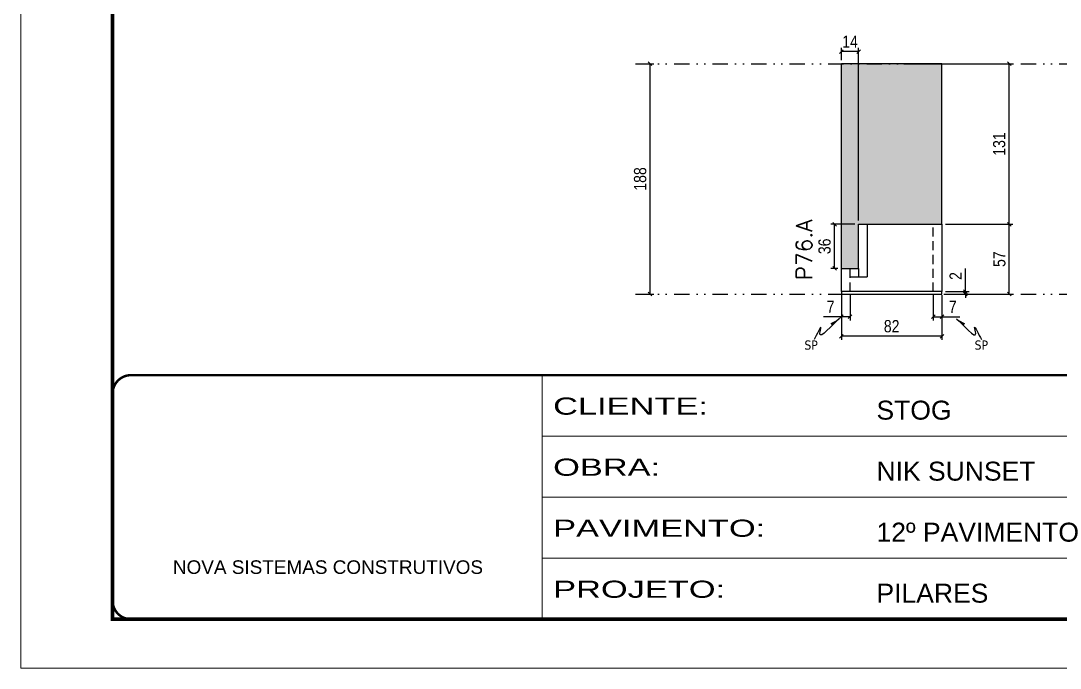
# Model space of a CAD drawing. Extents: x 808 to 7089, y -98 to 17032.
# Drawn here: x 2407 to 3255, y 7942 to 8471 of the extents above; entities that cross this region are included whole.
import ezdxf

# ---------------------------------------------------------------- set-up
doc = ezdxf.new("R2010")
doc.units = 0
for name, pattern in [('CONTINUO', [0]), ('DASHED', [0.75, 0.5, -0.25]), ('DIVIDE2', [0.625, 0.25, -0.125, 0, -0.125, 0, -0.125]), ('HIDDEN', [0.375, 0.25, -0.125])]:
    doc.linetypes.add(name, pattern=pattern)
for name, color, linetype in [('COTA', 241, 'Continuous'), ('Nível', 160, 'Continuous'), ('Painéis', 200, 'Continuous'), ('SARR_2.2x7', 40, 'Continuous'), ('Sarrafo de Pressão', 42, 'HIDDEN'), ('texto', 7, 'Continuous')]:
    doc.layers.add(name, color=color, linetype=linetype)
for name, color, linetype, lineweight in [('Folhas', 255, 'Continuous', 9), ('SARRAFO DE PRESSAO', 251, 'DASHED', 9), ('Texto Seção', 7, 'Continuous', 15)]:
    doc.layers.add(name, color=color, linetype=linetype, lineweight=lineweight)
doc.styles.add('ARIAL', font='arial.ttf')
doc.styles.add('COTA TECNICA', font='techl___.ttf', dxfattribs={"height": 10})
doc.styles.add('COTA TECNICA-50', font='techl___.ttf', dxfattribs={"height": 10})
doc.styles.add('REGUA-120', font='ROMANS.shx', dxfattribs={"height": 15})
doc.styles.get("Standard").update_dxf_attribs({"font": 'arial.ttf'})
doc.styles.add('Tecnologia', font='')
doc.styles.get('Tecnologia').set_extended_font_data('Forgotten Futurist')
doc.dimstyles.new('COTA PAINEL-50', dxfattribs={"dimtxt": 10, "dimasz": 3, "dimexe": 3, "dimexo": 3, "dimgap": 3, "dimtad": 1, "dimdec": 1, "dimzin": 12, "dimdsep": 46, "dimtxsty": 'COTA TECNICA-50', "dimblk1": 'OBLIQUE', "dimblk2": 'OBLIQUE', "dimsah": 1, "dimcen": 0.9, "dimclrd": 4, "dimclre": 4, "dimclrt": 240, "dimadec": 1, "dimazin": 3, "dimtfac": 1, "dimtdec": 1, "dimtmove": 0, "dimatfit": 3, "dimfxl": 1, "dimtolj": 1, "dimtzin": 12, "dimarcsym": 0})
doc.dimstyles.new('PAINEL', dxfattribs={"dimtxt": 10, "dimasz": 3, "dimexe": 3, "dimexo": 3, "dimgap": 3, "dimtad": 1, "dimdec": 1, "dimzin": 12, "dimdsep": 46, "dimtxsty": 'COTA TECNICA', "dimblk1": 'OBLIQUE', "dimblk2": 'OBLIQUE', "dimsah": 1, "dimcen": 0.9, "dimclrd": 4, "dimclre": 4, "dimclrt": 240, "dimadec": 1, "dimazin": 3, "dimtfac": 1, "dimtdec": 1, "dimtmove": 0, "dimatfit": 3, "dimfxl": 1, "dimtolj": 1, "dimtzin": 12, "dimarcsym": 0})
doc.dimstyles.get("Standard").update_dxf_attribs({"dimtxt": 0.18, "dimasz": 0.18, "dimexe": 0.18, "dimexo": 0.0625, "dimgap": 0.09, "dimtad": 0, "dimtih": 1, "dimtoh": 1, "dimdec": 4, "dimzin": 0, "dimdsep": 46, "dimtxsty": 'Standard', "dimcen": 0.09, "dimadec": 0, "dimazin": 0, "dimtfac": 1, "dimtdec": 4, "dimtofl": 0, "dimtmove": 0, "dimatfit": 3, "dimfxl": 1, "dimtolj": 1, "dimtzin": 0, "dimarcsym": 0})

# ---------------------------------------------------------------- blocks, each defined once
blk = doc.blocks.new('9999999999')
at = {"color": 30, "linetype": 'CONTINUO'}
for p, q in [((98564.56, 34230.21), (98564.56, 34429.45)), ((98564.56, 34379.64), (99583.98, 34379.64)), ((98564.56, 34329.83), (99487.98, 34329.83)), ((98564.56, 34280.02), (99487.98, 34280.02))]:
    blk.add_line(p, q, dxfattribs=at)
at = {"color": 30, "linetype": 'CONTINUO', "const_width": 2}
blk.add_lwpolyline([(99583.98, 34230.21), (99583.98, 34414.45, 0.414214), (99568.98, 34429.45), (98228.98, 34429.45, 0.414214), (98213.98, 34414.45), (98213.98, 34245.21, 0.414214), (98228.98, 34230.21), (99583.98, 34230.21)], format="xyb", dxfattribs=at)
at = {"layer": 'Folhas'}
blk.add_lwpolyline([(98138.98, 34190.21), (99623.98, 34190.21), (99623.98, 35240.21), (98138.98, 35240.21)], close=True, dxfattribs=at)
at = {"layer": 'Folhas', "color": 30, "const_width": 3}
blk.add_lwpolyline([(98213.98, 34230.21), (99583.98, 34230.21), (99583.98, 35200.21), (98213.98, 35200.21)], close=True, dxfattribs=at)
at = {"color": 7, "linetype": 'Continuous', "ltscale": 5, "style": 'ARIAL'}
for s, height, p in [('STOG', 15.483, (98837.68, 34393.13)), ('NIK SUNSET', 15.483, (98837.68, 34343.32)), ('12º PAVIMENTO', 15.4829, (98837.68, 34293.51)), ('NOVA SISTEMAS CONSTRUTIVOS', 11.0592, (98263.19, 34267.21)), ('PILARES', 15.483, (98837.68, 34243.7))]:
    blk.add_text(s, height=height, dxfattribs=at).set_placement(p)
at = {"layer": 'Folhas', "color": 7, "style": 'Tecnologia', "width": 1.5}
for s, p in [('CLIENTE:', (98573.65, 34397.17)), ('OBRA:', (98573.65, 34347.31)), ('PAVIMENTO:', (98573.65, 34297.5)), ('PROJETO:', (98573.65, 34247.69))]:
    blk.add_text(s, height=14, dxfattribs=at).set_placement(p)
blk = doc.blocks.new('_Oblique')
at = {"color": 0, "linetype": 'ByBlock', "lineweight": -2}
blk.add_line((-0.5, -0.5), (0.5, 0.5), dxfattribs=at)
blk = doc.blocks.new('*D2012')
at = {"layer": 'COTA', "color": 4, "lineweight": -2, "transparency": 16777216}
for p, q in [((2911.66, 8435.86), (2923.51, 8435.86)), ((2920.51, 8247.86), (2920.51, 8435.86)), ((2911.66, 8247.86), (2923.51, 8247.86))]:
    blk.add_line(p, q, dxfattribs=at)
at = {"layer": 'Defpoints', "color": 0, "transparency": 16777216}
for p in [(2908.66, 8435.86), (2920.51, 8435.86), (2908.66, 8247.86)]:
    blk.add_point(p, dxfattribs=at)
at = {"layer": 'COTA', "color": 4, "lineweight": -2, "transparency": 16777216, "xscale": 3, "yscale": 3, "zscale": 3}
for p, rotation in [((2920.51, 8435.86), 90), ((2920.51, 8247.86), 270)]:
    blk.add_blockref('_Oblique', p, dxfattribs=dict(at, rotation=rotation))
at = {"layer": 'COTA', "color": 240, "transparency": 16777216, "insert": (2912.42, 8341.86), "char_height": 10, "attachment_point": 5, "rotation": 90, "style": 'COTA TECNICA-50'}
blk.add_mtext('\\A1;188', dxfattribs=at)
blk = doc.blocks.new('*D1984')
at = {"layer": 'COTA', "color": 4, "lineweight": -2, "transparency": 16777216}
for p, q in [((3076.75, 8246.86), (3076.75, 8210.5)), ((3158.75, 8246.86), (3158.75, 8210.5)), ((3158.75, 8213.5), (3076.75, 8213.5))]:
    blk.add_line(p, q, dxfattribs=at)
at = {"layer": 'Defpoints', "color": 0, "transparency": 16777216}
for p in [(3076.75, 8249.86), (3158.75, 8249.86), (3076.75, 8213.5)]:
    blk.add_point(p, dxfattribs=at)
at = {"layer": 'COTA', "color": 4, "lineweight": -2, "transparency": 16777216, "xscale": 3, "yscale": 3, "zscale": 3, "rotation": 180}
blk.add_blockref('_Oblique', (3076.75, 8213.5), dxfattribs=at)
at = {"layer": 'COTA', "color": 4, "lineweight": -2, "transparency": 16777216, "xscale": 3, "yscale": 3, "zscale": 3}
blk.add_blockref('_Oblique', (3158.75, 8213.5), dxfattribs=at)
at = {"layer": 'COTA', "color": 240, "transparency": 16777216, "insert": (3117.75, 8221.6), "char_height": 10, "attachment_point": 5, "style": 'COTA TECNICA'}
blk.add_mtext('\\A1;82', dxfattribs=at)
blk = doc.blocks.new('*D1985')
at = {"layer": 'COTA', "color": 4, "lineweight": -2, "transparency": 16777216}
for p, q in [((3151.75, 8246.86), (3151.75, 8226.35)), ((3158.75, 8244.86), (3158.75, 8226.35)), ((3151.75, 8229.35), (3158.75, 8229.35)), ((3158.75, 8229.35), (3173.48, 8229.35))]:
    blk.add_line(p, q, dxfattribs=at)
at = {"layer": 'Defpoints', "color": 0, "transparency": 16777216}
for p in [(3151.75, 8249.86), (3158.75, 8247.86), (3158.75, 8229.35)]:
    blk.add_point(p, dxfattribs=at)
at = {"layer": 'COTA', "color": 4, "lineweight": -2, "transparency": 16777216, "xscale": 3, "yscale": 3, "zscale": 3, "rotation": 180}
blk.add_blockref('_Oblique', (3151.75, 8229.35), dxfattribs=at)
at = {"layer": 'COTA', "color": 4, "lineweight": -2, "transparency": 16777216, "xscale": 3, "yscale": 3, "zscale": 3}
blk.add_blockref('_Oblique', (3158.75, 8229.35), dxfattribs=at)
at = {"layer": 'COTA', "color": 240, "transparency": 16777216, "insert": (3167.61, 8237.43), "char_height": 10, "attachment_point": 5, "style": 'COTA TECNICA-50'}
blk.add_mtext('\\A1;7', dxfattribs=at)
blk = doc.blocks.new('*D1986')
at = {"layer": 'COTA', "color": 4, "lineweight": -2, "transparency": 16777216}
for p, q in [((3076.75, 8244.86), (3076.75, 8226.35)), ((3083.75, 8246.86), (3083.75, 8226.35)), ((3076.75, 8229.35), (3062.02, 8229.35)), ((3083.75, 8229.35), (3076.75, 8229.35))]:
    blk.add_line(p, q, dxfattribs=at)
at = {"layer": 'Defpoints', "color": 0, "transparency": 16777216}
for p in [(3083.75, 8249.86), (3076.75, 8247.86), (3076.75, 8229.35)]:
    blk.add_point(p, dxfattribs=at)
at = {"layer": 'COTA', "color": 4, "lineweight": -2, "transparency": 16777216, "xscale": 3, "yscale": 3, "zscale": 3, "rotation": 180}
blk.add_blockref('_Oblique', (3076.75, 8229.35), dxfattribs=at)
at = {"layer": 'COTA', "color": 4, "lineweight": -2, "transparency": 16777216, "xscale": 3, "yscale": 3, "zscale": 3}
blk.add_blockref('_Oblique', (3083.75, 8229.35), dxfattribs=at)
at = {"layer": 'COTA', "color": 240, "transparency": 16777216, "insert": (3067.88, 8237.43), "char_height": 10, "attachment_point": 5, "style": 'COTA TECNICA-50'}
blk.add_mtext('\\A1;7', dxfattribs=at)
blk = doc.blocks.new('*D1987')
at = {"layer": 'COTA', "color": 4, "linetype": 'ByBlock', "lineweight": -2, "transparency": 16777216}
for p, q in [((3161.75, 8304.86), (3216.83, 8304.86)), ((3213.83, 8247.86), (3213.83, 8304.86)), ((3161.75, 8247.86), (3216.83, 8247.86))]:
    blk.add_line(p, q, dxfattribs=at)
at = {"layer": 'Defpoints', "color": 0, "linetype": 'ByBlock', "transparency": 16777216}
for p in [(3158.75, 8304.86), (3213.83, 8304.86), (3158.75, 8247.86)]:
    blk.add_point(p, dxfattribs=at)
at = {"layer": 'COTA', "color": 4, "linetype": 'ByBlock', "lineweight": -2, "transparency": 16777216, "xscale": 3, "yscale": 3, "zscale": 3}
for p, rotation in [((3213.83, 8304.86), 90), ((3213.83, 8247.86), 270)]:
    blk.add_blockref('_Oblique', p, dxfattribs=dict(at, rotation=rotation))
at = {"layer": 'COTA', "color": 240, "linetype": 'ByBlock', "transparency": 16777216, "insert": (3205.72, 8276.36), "char_height": 10, "attachment_point": 5, "rotation": 90, "style": 'COTA TECNICA'}
blk.add_mtext('\\A1;57', dxfattribs=at)
blk = doc.blocks.new('*D1988')
at = {"layer": 'COTA', "color": 4, "lineweight": -2, "transparency": 16777216}
for p, q in [((3178, 8249.86), (3178, 8268.67)), ((3161.75, 8249.86), (3181, 8249.86)), ((3178, 8247.86), (3178, 8249.86)), ((3161.75, 8247.86), (3181, 8247.86)), ((3178, 8247.86), (3178, 8244.86))]:
    blk.add_line(p, q, dxfattribs=at)
at = {"layer": 'Defpoints', "color": 0, "transparency": 16777216}
for p in [(3158.75, 8249.86), (3158.75, 8247.86), (3178, 8247.86)]:
    blk.add_point(p, dxfattribs=at)
at = {"layer": 'COTA', "color": 4, "lineweight": -2, "transparency": 16777216, "xscale": 3, "yscale": 3, "zscale": 3}
for p, rotation in [((3178, 8249.86), 270), ((3178, 8247.86), 90)]:
    blk.add_blockref('_Oblique', p, dxfattribs=dict(at, rotation=rotation))
at = {"layer": 'COTA', "color": 240, "transparency": 16777216, "insert": (3170, 8262.61), "char_height": 10, "attachment_point": 5, "rotation": 90, "style": 'COTA TECNICA-50'}
blk.add_mtext('\\A1;2', dxfattribs=at)
blk = doc.blocks.new('*D1989')
at = {"layer": 'COTA', "color": 4, "linetype": 'ByBlock', "lineweight": -2, "transparency": 16777216}
for p, q in [((3161.75, 8304.86), (3216.83, 8304.86)), ((3213.83, 8247.86), (3213.83, 8304.86)), ((3161.75, 8247.86), (3216.83, 8247.86))]:
    blk.add_line(p, q, dxfattribs=at)
at = {"layer": 'Defpoints', "color": 0, "linetype": 'ByBlock', "transparency": 16777216}
for p in [(3158.75, 8304.86), (3213.83, 8304.86), (3158.75, 8247.86)]:
    blk.add_point(p, dxfattribs=at)
at = {"layer": 'COTA', "color": 4, "linetype": 'ByBlock', "lineweight": -2, "transparency": 16777216, "xscale": 3, "yscale": 3, "zscale": 3}
for p, rotation in [((3213.83, 8304.86), 90), ((3213.83, 8247.86), 270)]:
    blk.add_blockref('_Oblique', p, dxfattribs=dict(at, rotation=rotation))
at = {"layer": 'COTA', "color": 240, "linetype": 'ByBlock', "transparency": 16777216, "insert": (3205.72, 8276.36), "char_height": 10, "attachment_point": 5, "rotation": 90, "style": 'COTA TECNICA'}
blk.add_mtext('\\A1;57', dxfattribs=at)
blk = doc.blocks.new('*D2002')
at = {"layer": 'COTA', "color": 4, "lineweight": -2, "transparency": 16777216}
for p, q in [((3127.75, 8435.86), (3216.83, 8435.86)), ((3213.83, 8304.86), (3213.83, 8435.86)), ((3161.75, 8304.86), (3216.83, 8304.86))]:
    blk.add_line(p, q, dxfattribs=at)
at = {"layer": 'Defpoints', "color": 0, "transparency": 16777216}
for p in [(3124.75, 8435.86), (3213.83, 8435.86), (3158.75, 8304.86)]:
    blk.add_point(p, dxfattribs=at)
at = {"layer": 'COTA', "color": 4, "lineweight": -2, "transparency": 16777216, "xscale": 3, "yscale": 3, "zscale": 3}
for p, rotation in [((3213.83, 8435.86), 90), ((3213.83, 8304.86), 270)]:
    blk.add_blockref('_Oblique', p, dxfattribs=dict(at, rotation=rotation))
at = {"layer": 'COTA', "color": 240, "transparency": 16777216, "insert": (3205.61, 8370.36), "char_height": 10, "attachment_point": 5, "rotation": 90, "style": 'COTA TECNICA-50'}
blk.add_mtext('\\A1;131', dxfattribs=at)
blk = doc.blocks.new('*D2017')
at = {"layer": 'COTA', "color": 4, "lineweight": -2, "transparency": 16777216}
for p, q in [((3076.75, 8438.86), (3076.75, 8448.84)), ((3090.75, 8445.84), (3076.75, 8445.84)), ((3090.75, 8307.86), (3090.75, 8448.84))]:
    blk.add_line(p, q, dxfattribs=at)
at = {"layer": 'Defpoints', "color": 0, "transparency": 16777216}
for p in [(3076.75, 8445.84), (3076.75, 8435.86), (3090.75, 8304.86)]:
    blk.add_point(p, dxfattribs=at)
at = {"layer": 'COTA', "color": 4, "lineweight": -2, "transparency": 16777216, "xscale": 3, "yscale": 3, "zscale": 3, "rotation": 180}
blk.add_blockref('_Oblique', (3076.75, 8445.84), dxfattribs=at)
at = {"layer": 'COTA', "color": 4, "lineweight": -2, "transparency": 16777216, "xscale": 3, "yscale": 3, "zscale": 3}
blk.add_blockref('_Oblique', (3090.75, 8445.84), dxfattribs=at)
at = {"layer": 'COTA', "color": 240, "transparency": 16777216, "insert": (3083.75, 8453.91), "char_height": 10, "attachment_point": 5, "style": 'COTA TECNICA'}
blk.add_mtext('\\A1;14', dxfattribs=at)
blk = doc.blocks.new('*D2018')
at = {"layer": 'COTA', "color": 4, "lineweight": -2, "transparency": 16777216}
for p, q in [((3087.75, 8304.86), (3068.21, 8304.86)), ((3071.21, 8268.86), (3071.21, 8304.86)), ((3073.75, 8268.86), (3068.21, 8268.86))]:
    blk.add_line(p, q, dxfattribs=at)
at = {"layer": 'Defpoints', "color": 0, "transparency": 16777216}
for p in [(3071.21, 8304.86), (3090.75, 8304.86), (3076.75, 8268.86)]:
    blk.add_point(p, dxfattribs=at)
at = {"layer": 'COTA', "color": 4, "lineweight": -2, "transparency": 16777216, "xscale": 3, "yscale": 3, "zscale": 3}
for p, rotation in [((3071.21, 8304.86), 90), ((3071.21, 8268.86), 270)]:
    blk.add_blockref('_Oblique', p, dxfattribs=dict(at, rotation=rotation))
at = {"layer": 'COTA', "color": 240, "transparency": 16777216, "insert": (3062.99, 8286.86), "char_height": 10, "attachment_point": 5, "rotation": 90, "style": 'COTA TECNICA'}
blk.add_mtext('\\A1;36', dxfattribs=at)

msp = doc.modelspace()

# ---------------------------------------------------------------- hatches: boundary and pattern name
at = {"layer": 'COTA', "linetype": 'ByBlock'}
h = msp.add_hatch(dxfattribs=at)
h.set_pattern_fill('AR-CONC', color=256, scale=0.03)
h.paths.add_polyline_path([(3158.75, 8435.86), (3076.75, 8435.86), (3076.75, 8268.86), (3090.75, 8268.86), (3090.75, 8304.86), (3158.75, 8304.86)])

# ---------------------------------------------------------------- linework, layer by layer
for p, q in [((3076.75, 8268.86), (3076.75, 8435.86)), ((3158.75, 8435.86), (3076.75, 8435.86)), ((3158.75, 8435.86), (3158.75, 8435.86)), ((3158.75, 8304.86), (3158.75, 8435.86))]:
    msp.add_line(p, q, dxfattribs=at)
at = {"layer": 'Nível', "color": 4, "linetype": 'DIVIDE2', "ltscale": 50}
for p, q in [((2908.66, 8435.86), (3851.67, 8435.86)), ((2908.66, 8247.86), (3851.67, 8247.86))]:
    msp.add_line(p, q, dxfattribs=at)
at = {"layer": 'Painéis'}
for p, q in [((3090.75, 8304.86), (3158.75, 8304.86)), ((3090.75, 8268.86), (3090.75, 8304.86)), ((3158.75, 8304.86), (3158.75, 8249.86)), ((3076.75, 8249.86), (3076.75, 8268.86)), ((3076.75, 8268.86), (3090.75, 8268.86)), ((3158.75, 8249.86), (3076.75, 8249.86))]:
    msp.add_line(p, q, dxfattribs=at)
msp.add_lwpolyline([(3076.75, 8247.86), (3158.75, 8247.86), (3158.75, 8249.86), (3076.75, 8249.86)], close=True, dxfattribs=at)
at = {"layer": 'SARR_2.2x7'}
for p, q in [((3097.75, 8304.86), (3097.75, 8261.86)), ((3090.75, 8268.86), (3090.75, 8261.86)), ((3083.75, 8261.86), (3097.75, 8261.86))]:
    msp.add_line(p, q, dxfattribs=at)
at = {"layer": 'Sarrafo de Pressão', "ltscale": 30}
for p, q in [((3151.75, 8249.86), (3151.75, 8304.86)), ((3083.75, 8249.86), (3083.75, 8268.86))]:
    msp.add_line(p, q, dxfattribs=at)

# ---------------------------------------------------------------- block references
at = {"layer": 'SARRAFO DE PRESSAO', "color": 6, "linetype": 'ByBlock'}
msp.add_blockref('9999999999', (-95732.31, -26247.75), dxfattribs=at)

# ---------------------------------------------------------------- texts
at = {"layer": 'texto', "color": 0, "char_height": 7.5, "attachment_point": 5}
for insert in [(3051.97, 8206.19), (3190.99, 8206.19)]:
    msp.add_mtext('{\\fTahoma|b0|i0|c0|p34;\\C4;SP}', dxfattribs=dict(at, insert=insert))
at = {"layer": 'Texto Seção', "insert": (3052.77, 8259.12), "char_height": 13, "width": 285.3299, "attachment_point": 7, "rotation": 90, "style": 'REGUA-120'}
msp.add_mtext('P76.A', dxfattribs=at)

# ---------------------------------------------------------------- dimensions: what is measured, and where the dimension line sits
at = {"layer": 'COTA'}
dim = msp.add_linear_dim(base=(3076.75, 8445.84), p1=(3090.75, 8304.86), p2=(3076.75, 8435.86), dimstyle='PAINEL', dxfattribs=at)
dim.commit()
dim.dimension.update_dxf_attribs({"geometry": '*D2017', "text_midpoint": (3083.75, 8445.84), "dimtype": 160})
for base, p1, p2, angle, dimstyle, picture, middle in [((2920.51, 8435.86), (2908.66, 8247.86), (2908.66, 8435.86), 90, 'COTA PAINEL-50', '*D2012', (2912.42, 8341.86)), ((3213.83, 8435.86), (3158.75, 8304.86), (3124.75, 8435.86), 90, 'COTA PAINEL-50', '*D2002', (3205.61, 8370.36)), ((3071.21, 8304.86), (3076.75, 8268.86), (3090.75, 8304.86), 90, 'PAINEL', '*D2018', (3062.99, 8286.86)), ((3076.75, 8229.35), (3083.75, 8249.86), (3076.75, 8247.86), 180, 'COTA PAINEL-50', '*D1986', (3067.88, 8237.43))]:
    dim = msp.add_linear_dim(base=base, p1=p1, p2=p2, angle=angle, dimstyle=dimstyle, dxfattribs=at)
    dim.commit()
    dim.dimension.update_dxf_attribs({"geometry": picture, "text_midpoint": middle})
at = {"layer": 'COTA', "linetype": 'ByBlock'}
for picture in ['*D1987', '*D1989']:
    dim = msp.add_aligned_dim(p1=(3158.75, 8247.86), p2=(3158.75, 8304.86), distance=-55.08, dimstyle='PAINEL', dxfattribs=at)
    dim.commit()
    dim.dimension.update_dxf_attribs({"geometry": picture, "text_midpoint": (3205.72, 8276.36)})
at = {"layer": 'COTA'}
dim = msp.add_linear_dim(base=(3178, 8247.86), p1=(3158.75, 8249.86), p2=(3158.75, 8247.86), angle=90, dimstyle='COTA PAINEL-50', dxfattribs=at)
dim.commit()
dim.dimension.update_dxf_attribs({"geometry": '*D1988', "text_midpoint": (3178, 8262.61), "dimtype": 160})
dim = msp.add_linear_dim(base=(3076.75, 8213.5), p1=(3158.75, 8249.86), p2=(3076.75, 8249.86), angle=180, dimstyle='PAINEL', override={"dimarcsym": 2}, dxfattribs=at)
dim.commit()
dim.dimension.update_dxf_attribs({"geometry": '*D1984', "text_midpoint": (3117.75, 8221.6)})
dim = msp.add_linear_dim(base=(3158.75, 8229.35), p1=(3151.75, 8249.86), p2=(3158.75, 8247.86), dimstyle='COTA PAINEL-50', dxfattribs=at)
dim.commit()
dim.dimension.update_dxf_attribs({"geometry": '*D1985', "text_midpoint": (3167.61, 8237.43)})

# ---------------------------------------------------------------- leaders
at = {"layer": 'COTA', "path_type": 1}
for points in [[(3074.92, 8227.68), (3059.13, 8215.85), (3060.06, 8220.66), (3054.5, 8210.88)], [(3170.58, 8227.68), (3186.36, 8215.85), (3185.44, 8220.66), (3190.99, 8210.88)]]:
    msp.add_leader(points, dimstyle='Standard', override={"dimasz": 8}, dxfattribs=at)

doc.saveas('drawing.dxf')
